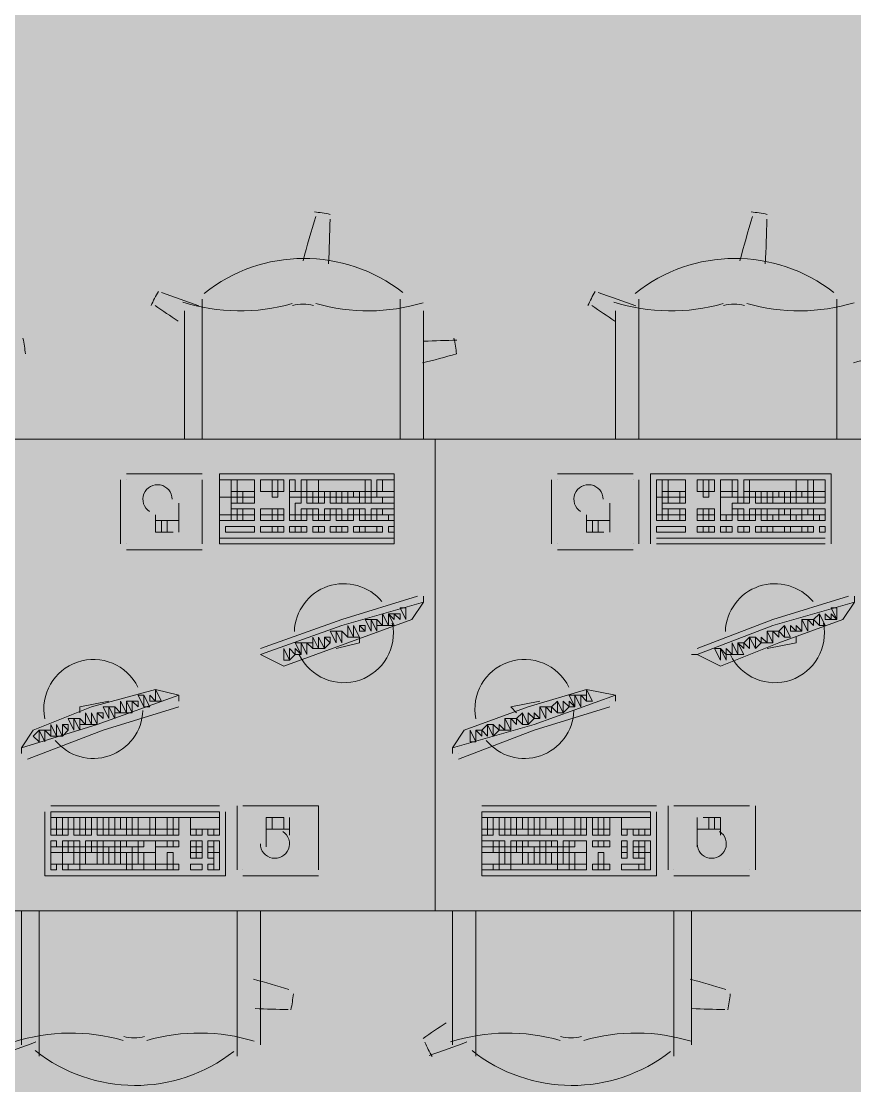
# Model space of a CAD drawing. Header units: millimetres. Extents: x 0 to 90.2, y 0 to 62.5.
# Drawn here: x 68.062 to 70.208, y 32.948 to 35.689 of the extents above; entities that cross this region are included whole.
import ezdxf

# ---------------------------------------------------------------- set-up
doc = ezdxf.new("R2010")
doc.units = ezdxf.units.MM
doc.layers.add('PDF_014405$FT-FIXFIT', color=7, linetype='Continuous')
doc.layers.add('PDF_014405$HL-TMP', color=7, linetype='Continuous', true_color=0xe6db59)

msp = doc.modelspace()

# ---------------------------------------------------------------- linework, layer by layer
at = {"layer": 'PDF_014405$FT-FIXFIT', "lineweight": 0}
for points in [[(68.5278, 34.6134), (68.5278, 34.9734)], [(69.0377, 34.9734), (69.0377, 34.6134)], [(69.6527, 34.6134), (69.6527, 34.9734)], [(70.1626, 34.9734), (70.1626, 34.6134)], [(68.4828, 34.9434), (68.4828, 34.6134)], [(69.0977, 34.6134), (69.0977, 34.9434)], [(69.5927, 34.9434), (69.5927, 34.6134)], [(68.5278, 34.5234), (68.3328, 34.5234)], [(69.6377, 34.5234), (69.4427, 34.5234)], [(70.1476, 34.3434), (70.1476, 34.5234), (69.6827, 34.5234), (69.6827, 34.3434)], [(68.3178, 34.5084), (68.3178, 34.3434)], [(68.3328, 34.5084), (68.3328, 34.5084)], [(68.5278, 34.3434), (68.5278, 34.5084)], [(69.4277, 34.5084), (69.4277, 34.3434)], [(69.4427, 34.5084), (69.4427, 34.5084)], [(69.6377, 34.5084), (69.6377, 34.5084)], [(69.6527, 34.3434), (69.6527, 34.5084)], [(68.4678, 34.3734), (68.4678, 34.4484)], [(69.5777, 34.3734), (69.5777, 34.4484)], [(68.4078, 34.4184), (68.4078, 34.3734), (68.4528, 34.3734)], [(69.5177, 34.4184), (69.5177, 34.3734), (69.5627, 34.3734)], [(68.4678, 34.4034), (68.4078, 34.4034)], [(68.4228, 34.4034), (68.4228, 34.3734)], [(68.4378, 34.4034), (68.4378, 34.3734)], [(69.5777, 34.4034), (69.5177, 34.4034)], [(69.5327, 34.4034), (69.5327, 34.3734)], [(69.5477, 34.4034), (69.5477, 34.3734)], [(69.0227, 34.3584), (68.5728, 34.3584), (69.0227, 34.3584)], [(70.1326, 34.3584), (69.6977, 34.3584), (70.1326, 34.3584)], [(68.3328, 34.3434), (68.3328, 34.3434)], [(68.3328, 34.3284), (68.5278, 34.3284)], [(68.5278, 34.3434), (68.5278, 34.3434)], [(69.4427, 34.3434), (69.4427, 34.3434)], [(69.4427, 34.3284), (69.6377, 34.3284)], [(69.6377, 34.3434), (69.6377, 34.3434)], [(69.6977, 34.3434), (70.1326, 34.3434)], [(69.0977, 34.1935), (68.8877, 34.1335), (68.6778, 34.0585), (68.7378, 34.0285), (68.9027, 34.0885), (69.0677, 34.1485), (69.0977, 34.1935), (69.0977, 34.2085)], [(69.0827, 34.2085), (68.8877, 34.1485), (68.6778, 34.0735)], [(69.0827, 34.2085), (69.0827, 34.2085)], [(70.2076, 34.1935), (69.9977, 34.1335), (69.8027, 34.0585), (69.7877, 34.0585)], [(69.8027, 34.0585), (69.8627, 34.0285), (70.0127, 34.0885), (70.1776, 34.1485), (70.2076, 34.1935), (70.2076, 34.2085)], [(70.1926, 34.2085), (69.9977, 34.1485), (69.8027, 34.0735)], [(70.1926, 34.2085), (70.1926, 34.2085)], [(70.0726, 34.1485), (70.0726, 34.1185), (70.0726, 34.1485)], [(68.9327, 34.1035), (68.9327, 34.0885), (68.8728, 34.0735)], [(68.8877, 34.1185), (68.9027, 34.1035), (68.8877, 34.1185)], [(70.0576, 34.1035), (70.0576, 34.0885), (69.9827, 34.0735)], [(68.6778, 34.0585), (68.6778, 34.0585)], [(68.6928, 34.0735), (68.6928, 34.0735)], [(69.8027, 34.0735), (69.8027, 34.0735)], [(68.4678, 33.9535), (68.4078, 33.9685), (68.2428, 33.9235), (68.0928, 33.8635), (68.0628, 33.8185), (68.0628, 33.8035)], [(69.5927, 33.9535), (69.5177, 33.9685), (69.3677, 33.9235), (69.2027, 33.8635), (69.1727, 33.8185), (69.1727, 33.8035)], [(68.0628, 33.8185), (68.2578, 33.8785), (68.4678, 33.9535), (68.4678, 33.9385)], [(68.2128, 33.9085), (68.2128, 33.9235), (68.2878, 33.9385)], [(69.1727, 33.8185), (69.3827, 33.8785), (69.5927, 33.9535), (69.5927, 33.9385)], [(69.3377, 33.9085), (69.3227, 33.9235), (69.3977, 33.9385)], [(69.5777, 33.9385), (69.5777, 33.9385)], [(68.0778, 33.7885), (68.2728, 33.8635), (68.4678, 33.9235)], [(69.1877, 33.7885), (69.3827, 33.8635), (69.5777, 33.9235)], [(69.3977, 33.8935), (69.3977, 33.9235), (69.3977, 33.8935)], [(69.2327, 33.8335), (69.2327, 33.8635), (69.2327, 33.8335)], [(69.1877, 33.8035), (69.1877, 33.8035)], [(68.5728, 33.6685), (68.1378, 33.6685)], [(68.6178, 33.6685), (68.6178, 33.5035)], [(68.8278, 33.5035), (68.8278, 33.6685), (68.6328, 33.6685)], [(69.6977, 33.6685), (69.2477, 33.6685)], [(69.7277, 33.6685), (69.7277, 33.5035)], [(69.9377, 33.6685), (69.7427, 33.6685)], [(69.9377, 33.6685), (69.9377, 33.6685)], [(69.9527, 33.5035), (69.9527, 33.6685)], [(68.1228, 33.6535), (68.1228, 33.4885), (68.5878, 33.4885), (68.5878, 33.6535)], [(68.1378, 33.6535), (68.1378, 33.6535)], [(68.5728, 33.6535), (68.5728, 33.6535)], [(68.7378, 33.6085), (68.7378, 33.6385), (68.6928, 33.6385), (68.6928, 33.5635)], [(68.7078, 33.6085), (68.7078, 33.6385)], [(68.7528, 33.5935), (68.7528, 33.6385)], [(69.2477, 33.6535), (69.2477, 33.4885), (69.6977, 33.4885), (69.6977, 33.6535)], [(69.8027, 33.6385), (69.8027, 33.5635)], [(69.8627, 33.5935), (69.8627, 33.6385), (69.8177, 33.6385)], [(69.8327, 33.6085), (69.8327, 33.6385)], [(69.8477, 33.6085), (69.8477, 33.6385)], [(68.6928, 33.6085), (68.7528, 33.6085)], [(69.8027, 33.6085), (69.8627, 33.6085)], [(68.6328, 33.5035), (68.6328, 33.5035)], [(68.8278, 33.5035), (68.8278, 33.5035)], [(69.7427, 33.5035), (69.7427, 33.5035)], [(69.9377, 33.5035), (69.9377, 33.5035)], [(68.6328, 33.4885), (68.8278, 33.4885)], [(69.7427, 33.4885), (69.9377, 33.4885)], [(68.0628, 33.0536), (68.0628, 33.3985)], [(68.1078, 33.3985), (68.1078, 33.0236)], [(68.6178, 33.0236), (68.6178, 33.3985)], [(68.6778, 33.3985), (68.6778, 33.0536)], [(69.1727, 33.0536), (69.1727, 33.3985)], [(69.2327, 33.3985), (69.2327, 33.0236)], [(69.7427, 33.0236), (69.7427, 33.3985)], [(69.7877, 33.3985), (69.7877, 33.0536)]]:
    msp.add_lwpolyline(points, dxfattribs=at)
msp.add_lwpolyline([(69.0949, 34.8094, 0.00719), (69.1828, 34.8324, 0.025003), (69.1764, 34.8731)], format="xyb", dxfattribs=at)
for points in [[(68.0178, 34.6134), (69.1277, 34.6134), (69.1277, 33.3985), (68.0178, 33.3985)], [(69.1277, 34.6134), (70.2376, 34.6134), (70.2376, 33.3985), (69.1277, 33.3985)], [(69.0227, 34.5234), (68.5728, 34.5234), (68.5728, 34.3434), (69.0227, 34.3434)], [(68.6028, 34.5084), (68.5728, 34.5084), (68.5728, 34.4634), (68.6028, 34.4634)], [(68.6178, 34.5084), (68.6028, 34.5084), (68.6028, 34.4784), (68.6178, 34.4784)], [(68.6628, 34.5084), (68.6178, 34.5084), (68.6178, 34.4784), (68.6628, 34.4784)], [(68.7078, 34.5084), (68.6778, 34.5084), (68.6778, 34.4784), (68.7078, 34.4784)], [(68.7228, 34.5084), (68.7078, 34.5084), (68.7078, 34.4784), (68.7228, 34.4784)], [(68.7378, 34.5084), (68.7228, 34.5084), (68.7228, 34.4784), (68.7378, 34.4784)], [(68.7528, 34.5084), (68.7678, 34.5084), (68.7678, 34.4784), (68.7528, 34.4784)], [(68.7828, 34.5084), (68.7978, 34.5084), (68.7978, 34.4784), (68.7828, 34.4784)], [(68.7978, 34.5084), (68.8278, 34.5084), (68.8278, 34.4784), (68.7978, 34.4784)], [(68.9477, 34.5084), (68.8278, 34.5084), (68.8278, 34.4784), (68.9477, 34.4784)], [(68.9627, 34.5084), (68.9477, 34.5084), (68.9477, 34.4784), (68.9627, 34.4784)], [(68.9927, 34.5084), (68.9777, 34.5084), (68.9777, 34.4784), (68.9927, 34.4784)], [(69.0227, 34.5084), (68.9927, 34.5084), (68.9927, 34.4784), (69.0227, 34.4784)], [(69.7127, 34.5084), (69.6977, 34.5084), (69.6977, 34.4634), (69.7127, 34.4634)], [(69.7277, 34.5084), (69.7127, 34.5084), (69.7127, 34.4784), (69.7277, 34.4784)], [(69.7727, 34.5084), (69.7277, 34.5084), (69.7277, 34.4784), (69.7727, 34.4784)], [(69.8177, 34.5084), (69.8027, 34.5084), (69.8027, 34.4784), (69.8177, 34.4784)], [(69.8327, 34.5084), (69.8177, 34.5084), (69.8177, 34.4784), (69.8327, 34.4784)], [(69.8477, 34.5084), (69.8327, 34.5084), (69.8327, 34.4784), (69.8477, 34.4784)], [(69.8627, 34.5084), (69.8927, 34.5084), (69.8927, 34.4784), (69.8627, 34.4784)], [(69.8927, 34.5084), (69.9077, 34.5084), (69.9077, 34.4784), (69.8927, 34.4784)], [(69.9227, 34.5084), (69.9377, 34.5084), (69.9377, 34.4784), (69.9227, 34.4784)], [(70.0576, 34.5084), (69.9377, 34.5084), (69.9377, 34.4784), (70.0576, 34.4784)], [(70.0876, 34.5084), (70.0576, 34.5084), (70.0576, 34.4784), (70.0876, 34.4784)], [(70.1026, 34.5084), (70.0876, 34.5084), (70.0876, 34.4784), (70.1026, 34.4784)], [(70.1326, 34.5084), (70.1026, 34.5084), (70.1026, 34.4784), (70.1326, 34.4784)], [(68.6028, 34.4634), (68.5728, 34.4634), (68.5728, 34.4184), (68.6028, 34.4184)], [(68.6178, 34.4784), (68.6028, 34.4784), (68.6028, 34.4634), (68.6178, 34.4634)], [(68.6178, 34.4634), (68.6028, 34.4634), (68.6028, 34.4484), (68.6178, 34.4484)], [(68.6328, 34.4784), (68.6178, 34.4784), (68.6178, 34.4634), (68.6328, 34.4634)], [(68.6328, 34.4634), (68.6178, 34.4634), (68.6178, 34.4484), (68.6328, 34.4484)], [(68.6628, 34.4784), (68.6328, 34.4784), (68.6328, 34.4634), (68.6628, 34.4634)], [(68.6628, 34.4634), (68.6328, 34.4634), (68.6328, 34.4484), (68.6628, 34.4484)], [(68.7228, 34.4784), (68.7078, 34.4784), (68.7078, 34.4634), (68.7228, 34.4634)], [(68.7828, 34.4784), (68.7528, 34.4784), (68.7528, 34.4634), (68.7828, 34.4634)], [(68.7678, 34.4634), (68.7528, 34.4634), (68.7528, 34.4184), (68.7678, 34.4184), (68.7678, 34.4484), (68.7828, 34.4484), (68.7828, 34.4634)], [(68.7978, 34.4784), (68.7828, 34.4784), (68.7828, 34.4634), (68.7978, 34.4634)], [(68.8128, 34.4784), (68.7978, 34.4784), (68.7978, 34.4634), (68.8128, 34.4634)], [(68.8128, 34.4634), (68.7978, 34.4634), (68.7978, 34.4484), (68.8128, 34.4484)], [(68.8278, 34.4634), (68.8128, 34.4634), (68.8128, 34.4484), (68.8278, 34.4484)], [(68.8428, 34.4784), (68.8278, 34.4784), (68.8278, 34.4634), (68.8428, 34.4634)], [(68.8428, 34.4634), (68.8278, 34.4634), (68.8278, 34.4484), (68.8428, 34.4484)], [(68.8578, 34.4784), (68.8428, 34.4784), (68.8428, 34.4634), (68.8578, 34.4634)], [(68.8728, 34.4784), (68.8578, 34.4784), (68.8578, 34.4634), (68.8728, 34.4634)], [(68.8728, 34.4634), (68.8578, 34.4634), (68.8578, 34.4484), (68.8728, 34.4484)], [(68.8877, 34.4634), (68.8728, 34.4634), (68.8728, 34.4484), (68.8877, 34.4484)], [(68.9027, 34.4784), (68.8877, 34.4784), (68.8877, 34.4634), (68.9027, 34.4634)], [(68.9027, 34.4634), (68.8877, 34.4634), (68.8877, 34.4484), (68.9027, 34.4484)], [(68.9177, 34.4784), (68.9027, 34.4784), (68.9027, 34.4634), (68.9177, 34.4634)], [(68.9327, 34.4634), (68.9027, 34.4634), (68.9027, 34.4484), (68.9327, 34.4484)], [(68.9327, 34.4784), (68.9177, 34.4784), (68.9177, 34.4634), (68.9327, 34.4634)], [(68.9477, 34.4634), (68.9327, 34.4634), (68.9327, 34.4484), (68.9477, 34.4484)], [(68.9627, 34.4784), (68.9477, 34.4784), (68.9477, 34.4634), (68.9627, 34.4634)], [(68.9627, 34.4634), (68.9477, 34.4634), (68.9477, 34.4484), (68.9627, 34.4484)], [(68.9777, 34.4784), (68.9627, 34.4784), (68.9627, 34.4634), (68.9777, 34.4634)], [(68.9927, 34.4634), (68.9627, 34.4634), (68.9627, 34.4484), (68.9927, 34.4484)], [(69.0227, 34.4784), (68.9777, 34.4784), (68.9777, 34.4634), (69.0227, 34.4634)], [(69.0227, 34.4634), (68.9927, 34.4634), (68.9927, 34.4484), (69.0227, 34.4484)], [(69.7127, 34.4634), (69.6977, 34.4634), (69.6977, 34.4184), (69.7127, 34.4184)], [(69.7277, 34.4784), (69.7127, 34.4784), (69.7127, 34.4634), (69.7277, 34.4634)], [(69.7277, 34.4634), (69.7127, 34.4634), (69.7127, 34.4484), (69.7277, 34.4484)], [(69.7577, 34.4784), (69.7277, 34.4784), (69.7277, 34.4634), (69.7577, 34.4634)], [(69.7577, 34.4634), (69.7277, 34.4634), (69.7277, 34.4484), (69.7577, 34.4484)], [(69.7727, 34.4784), (69.7577, 34.4784), (69.7577, 34.4634), (69.7727, 34.4634)], [(69.7727, 34.4634), (69.7577, 34.4634), (69.7577, 34.4484), (69.7727, 34.4484)], [(69.8327, 34.4784), (69.8177, 34.4784), (69.8177, 34.4634), (69.8327, 34.4634)], [(69.8927, 34.4784), (69.8627, 34.4784), (69.8627, 34.4634), (69.8927, 34.4634)], [(69.8927, 34.4634), (69.8627, 34.4634), (69.8627, 34.4184), (69.8927, 34.4184), (69.8927, 34.4484), (69.9077, 34.4484), (69.9077, 34.4634)], [(69.9077, 34.4784), (69.8927, 34.4784), (69.8927, 34.4634), (69.9077, 34.4634)], [(69.9227, 34.4634), (69.9077, 34.4634), (69.9077, 34.4484), (69.9227, 34.4484)], [(69.9377, 34.4784), (69.9227, 34.4784), (69.9227, 34.4634), (69.9377, 34.4634)], [(69.9377, 34.4634), (69.9227, 34.4634), (69.9227, 34.4484), (69.9377, 34.4484)], [(69.9527, 34.4784), (69.9377, 34.4784), (69.9377, 34.4634), (69.9527, 34.4634)], [(69.9677, 34.4784), (69.9527, 34.4784), (69.9527, 34.4634), (69.9677, 34.4634)], [(69.9677, 34.4634), (69.9527, 34.4634), (69.9527, 34.4484), (69.9677, 34.4484)], [(69.9827, 34.4634), (69.9677, 34.4634), (69.9677, 34.4484), (69.9827, 34.4484)], [(69.9977, 34.4784), (69.9827, 34.4784), (69.9827, 34.4634), (69.9977, 34.4634)], [(69.9977, 34.4634), (69.9827, 34.4634), (69.9827, 34.4484), (69.9977, 34.4484)], [(70.0127, 34.4784), (69.9977, 34.4784), (69.9977, 34.4634), (70.0127, 34.4634)], [(70.0277, 34.4634), (69.9977, 34.4634), (69.9977, 34.4484), (70.0277, 34.4484)], [(70.0277, 34.4784), (70.0127, 34.4784), (70.0127, 34.4634), (70.0277, 34.4634)], [(70.0426, 34.4634), (70.0277, 34.4634), (70.0277, 34.4484), (70.0426, 34.4484)], [(70.0576, 34.4784), (70.0426, 34.4784), (70.0426, 34.4634), (70.0576, 34.4634)], [(70.0576, 34.4634), (70.0426, 34.4634), (70.0426, 34.4484), (70.0576, 34.4484)], [(70.0726, 34.4784), (70.0576, 34.4784), (70.0576, 34.4634), (70.0726, 34.4634)], [(70.0876, 34.4634), (70.0576, 34.4634), (70.0576, 34.4484), (70.0876, 34.4484)], [(70.0876, 34.4784), (70.0726, 34.4784), (70.0726, 34.4634), (70.0876, 34.4634)], [(70.1026, 34.4634), (70.0876, 34.4634), (70.0876, 34.4484), (70.1026, 34.4484)], [(70.1326, 34.4784), (70.1026, 34.4784), (70.1026, 34.4634), (70.1326, 34.4634)], [(70.1326, 34.4634), (70.1026, 34.4634), (70.1026, 34.4484), (70.1326, 34.4484)], [(68.6178, 34.4334), (68.6028, 34.4334), (68.6028, 34.4184), (68.6178, 34.4184)], [(68.6328, 34.4334), (68.6178, 34.4334), (68.6178, 34.4184), (68.6328, 34.4184)], [(68.6628, 34.4334), (68.6328, 34.4334), (68.6328, 34.4184), (68.6628, 34.4184)], [(68.7078, 34.4334), (68.6778, 34.4334), (68.6778, 34.4184), (68.7078, 34.4184)], [(68.7228, 34.4334), (68.7078, 34.4334), (68.7078, 34.4184), (68.7228, 34.4184)], [(68.7378, 34.4334), (68.7228, 34.4334), (68.7228, 34.4184), (68.7378, 34.4184)], [(68.7978, 34.4334), (68.7828, 34.4334), (68.7828, 34.4184), (68.7978, 34.4184)], [(68.8128, 34.4334), (68.7978, 34.4334), (68.7978, 34.4184), (68.8128, 34.4184)], [(68.8278, 34.4334), (68.8128, 34.4334), (68.8128, 34.4184), (68.8278, 34.4184)], [(68.8578, 34.4334), (68.8428, 34.4334), (68.8428, 34.4184), (68.8578, 34.4184)], [(68.8728, 34.4334), (68.8578, 34.4334), (68.8578, 34.4184), (68.8728, 34.4184)], [(68.8877, 34.4334), (68.8728, 34.4334), (68.8728, 34.4184), (68.8877, 34.4184)], [(68.9177, 34.4334), (68.9027, 34.4334), (68.9027, 34.4184), (68.9177, 34.4184)], [(68.9327, 34.4334), (68.9177, 34.4334), (68.9177, 34.4184), (68.9327, 34.4184)], [(68.9477, 34.4334), (68.9327, 34.4334), (68.9327, 34.4184), (68.9477, 34.4184)], [(68.9777, 34.4334), (68.9627, 34.4334), (68.9627, 34.4184), (68.9777, 34.4184)], [(68.9927, 34.4334), (68.9777, 34.4334), (68.9777, 34.4184), (68.9927, 34.4184)], [(69.0227, 34.4334), (68.9927, 34.4334), (68.9927, 34.4184), (69.0227, 34.4184)], [(69.7277, 34.4334), (69.7127, 34.4334), (69.7127, 34.4184), (69.7277, 34.4184)], [(69.7577, 34.4334), (69.7277, 34.4334), (69.7277, 34.4184), (69.7577, 34.4184)], [(69.7727, 34.4334), (69.7577, 34.4334), (69.7577, 34.4184), (69.7727, 34.4184)], [(69.8177, 34.4334), (69.8027, 34.4334), (69.8027, 34.4184), (69.8177, 34.4184)], [(69.8327, 34.4334), (69.8177, 34.4334), (69.8177, 34.4184), (69.8327, 34.4184)], [(69.8477, 34.4334), (69.8327, 34.4334), (69.8327, 34.4184), (69.8477, 34.4184)], [(69.9077, 34.4334), (69.8927, 34.4334), (69.8927, 34.4184), (69.9077, 34.4184)], [(69.9227, 34.4334), (69.9077, 34.4334), (69.9077, 34.4184), (69.9227, 34.4184)], [(69.9527, 34.4334), (69.9377, 34.4334), (69.9377, 34.4184), (69.9527, 34.4184)], [(69.9677, 34.4334), (69.9527, 34.4334), (69.9527, 34.4184), (69.9677, 34.4184)], [(69.9827, 34.4334), (69.9677, 34.4334), (69.9677, 34.4184), (69.9827, 34.4184)], [(70.0127, 34.4334), (69.9827, 34.4334), (69.9827, 34.4184), (70.0127, 34.4184)], [(70.0277, 34.4334), (70.0127, 34.4334), (70.0127, 34.4184), (70.0277, 34.4184)], [(70.0426, 34.4334), (70.0277, 34.4334), (70.0277, 34.4184), (70.0426, 34.4184)], [(70.0726, 34.4334), (70.0426, 34.4334), (70.0426, 34.4184), (70.0726, 34.4184)], [(70.0876, 34.4334), (70.0726, 34.4334), (70.0726, 34.4184), (70.0876, 34.4184)], [(70.1026, 34.4334), (70.0876, 34.4334), (70.0876, 34.4184), (70.1026, 34.4184)], [(70.1326, 34.4334), (70.1026, 34.4334), (70.1026, 34.4184), (70.1326, 34.4184)], [(68.6028, 34.4184), (68.5728, 34.4184), (68.5728, 34.4034), (68.6028, 34.4034)], [(68.6178, 34.4184), (68.6028, 34.4184), (68.6028, 34.4034), (68.6178, 34.4034)], [(68.6328, 34.4184), (68.6178, 34.4184), (68.6178, 34.4034), (68.6328, 34.4034)], [(68.6628, 34.4184), (68.6328, 34.4184), (68.6328, 34.4034), (68.6628, 34.4034)], [(68.7078, 34.4184), (68.6778, 34.4184), (68.6778, 34.4034), (68.7078, 34.4034)], [(68.7228, 34.4184), (68.7078, 34.4184), (68.7078, 34.4034), (68.7228, 34.4034)], [(68.7378, 34.4184), (68.7228, 34.4184), (68.7228, 34.4034), (68.7378, 34.4034)], [(68.7678, 34.4184), (68.7528, 34.4184), (68.7528, 34.4034), (68.7678, 34.4034)], [(68.7828, 34.4184), (68.7678, 34.4184), (68.7678, 34.4034), (68.7828, 34.4034)], [(68.7978, 34.4184), (68.7828, 34.4184), (68.7828, 34.4034), (68.7978, 34.4034)], [(68.8278, 34.4184), (68.8128, 34.4184), (68.8128, 34.4034), (68.8278, 34.4034)], [(68.8428, 34.4184), (68.8278, 34.4184), (68.8278, 34.4034), (68.8428, 34.4034)], [(68.8578, 34.4184), (68.8428, 34.4184), (68.8428, 34.4034), (68.8578, 34.4034)], [(68.8877, 34.4184), (68.8728, 34.4184), (68.8728, 34.4034), (68.8877, 34.4034)], [(68.9027, 34.4184), (68.8877, 34.4184), (68.8877, 34.4034), (68.9027, 34.4034)], [(68.9177, 34.4184), (68.9027, 34.4184), (68.9027, 34.4034), (68.9177, 34.4034)], [(68.9477, 34.4184), (68.9327, 34.4184), (68.9327, 34.4034), (68.9477, 34.4034)], [(68.9627, 34.4184), (68.9477, 34.4184), (68.9477, 34.4034), (68.9627, 34.4034)], [(68.9777, 34.4184), (68.9627, 34.4184), (68.9627, 34.4034), (68.9777, 34.4034)], [(69.0077, 34.4184), (68.9777, 34.4184), (68.9777, 34.4034), (69.0077, 34.4034)], [(69.0227, 34.4184), (69.0077, 34.4184), (69.0077, 34.4034), (69.0227, 34.4034)], [(69.7127, 34.4184), (69.6977, 34.4184), (69.6977, 34.4034), (69.7127, 34.4034)], [(69.7277, 34.4184), (69.7127, 34.4184), (69.7127, 34.4034), (69.7277, 34.4034)], [(69.7577, 34.4184), (69.7277, 34.4184), (69.7277, 34.4034), (69.7577, 34.4034)], [(69.7727, 34.4184), (69.7577, 34.4184), (69.7577, 34.4034), (69.7727, 34.4034)], [(69.8177, 34.4184), (69.8027, 34.4184), (69.8027, 34.4034), (69.8177, 34.4034)], [(69.8327, 34.4184), (69.8177, 34.4184), (69.8177, 34.4034), (69.8327, 34.4034)], [(69.8477, 34.4184), (69.8327, 34.4184), (69.8327, 34.4034), (69.8477, 34.4034)], [(69.8777, 34.4184), (69.8627, 34.4184), (69.8627, 34.4034), (69.8777, 34.4034)], [(69.8927, 34.4184), (69.8777, 34.4184), (69.8777, 34.4034), (69.8927, 34.4034)], [(69.9227, 34.4184), (69.9077, 34.4184), (69.9077, 34.4034), (69.9227, 34.4034)], [(69.9377, 34.4184), (69.9227, 34.4184), (69.9227, 34.4034), (69.9377, 34.4034)], [(69.9527, 34.4184), (69.9377, 34.4184), (69.9377, 34.4034), (69.9527, 34.4034)], [(69.9827, 34.4184), (69.9677, 34.4184), (69.9677, 34.4034), (69.9827, 34.4034)], [(69.9977, 34.4184), (69.9827, 34.4184), (69.9827, 34.4034), (69.9977, 34.4034)], [(70.0127, 34.4184), (69.9977, 34.4184), (69.9977, 34.4034), (70.0127, 34.4034)], [(70.0426, 34.4184), (70.0127, 34.4184), (70.0127, 34.4034), (70.0426, 34.4034)], [(70.0576, 34.4184), (70.0426, 34.4184), (70.0426, 34.4034), (70.0576, 34.4034)], [(70.0726, 34.4184), (70.0576, 34.4184), (70.0576, 34.4034), (70.0726, 34.4034)], [(70.1026, 34.4184), (70.0726, 34.4184), (70.0726, 34.4034), (70.1026, 34.4034)], [(70.1176, 34.4184), (70.1026, 34.4184), (70.1026, 34.4034), (70.1176, 34.4034)], [(70.1326, 34.4184), (70.1176, 34.4184), (70.1176, 34.4034), (70.1326, 34.4034)], [(68.6628, 34.3734), (68.5878, 34.3734), (68.5878, 34.3884), (68.6628, 34.3884)], [(68.7078, 34.3884), (68.6778, 34.3884), (68.6778, 34.3734), (68.7078, 34.3734)], [(68.7228, 34.3884), (68.7078, 34.3884), (68.7078, 34.3734), (68.7228, 34.3734)], [(68.7378, 34.3884), (68.7228, 34.3884), (68.7228, 34.3734), (68.7378, 34.3734)], [(68.7678, 34.3884), (68.7528, 34.3884), (68.7528, 34.3734), (68.7678, 34.3734)], [(68.7828, 34.3884), (68.7678, 34.3884), (68.7678, 34.3734), (68.7828, 34.3734)], [(68.7978, 34.3884), (68.7828, 34.3884), (68.7828, 34.3734), (68.7978, 34.3734)], [(68.8278, 34.3884), (68.8128, 34.3884), (68.8128, 34.3734), (68.8278, 34.3734)], [(68.8428, 34.3884), (68.8278, 34.3884), (68.8278, 34.3734), (68.8428, 34.3734)], [(68.8728, 34.3884), (68.8578, 34.3884), (68.8578, 34.3734), (68.8728, 34.3734)], [(68.8877, 34.3884), (68.8728, 34.3884), (68.8728, 34.3734), (68.8877, 34.3734)], [(68.9027, 34.3884), (68.8877, 34.3884), (68.8877, 34.3734), (68.9027, 34.3734)], [(68.9327, 34.3884), (68.9177, 34.3884), (68.9177, 34.3734), (68.9327, 34.3734)], [(68.9477, 34.3884), (68.9327, 34.3884), (68.9327, 34.3734), (68.9477, 34.3734)], [(68.9777, 34.3884), (68.9477, 34.3884), (68.9477, 34.3734), (68.9777, 34.3734)], [(68.9927, 34.3884), (68.9777, 34.3884), (68.9777, 34.3734), (68.9927, 34.3734)], [(69.0227, 34.3884), (69.0077, 34.3884), (69.0077, 34.3734), (69.0227, 34.3734)], [(69.7727, 34.3734), (69.6977, 34.3734), (69.6977, 34.3884), (69.7727, 34.3884)], [(69.8177, 34.3884), (69.8027, 34.3884), (69.8027, 34.3734), (69.8177, 34.3734)], [(69.8327, 34.3884), (69.8177, 34.3884), (69.8177, 34.3734), (69.8327, 34.3734)], [(69.8477, 34.3884), (69.8327, 34.3884), (69.8327, 34.3734), (69.8477, 34.3734)], [(69.8777, 34.3884), (69.8627, 34.3884), (69.8627, 34.3734), (69.8777, 34.3734)], [(69.8927, 34.3884), (69.8777, 34.3884), (69.8777, 34.3734), (69.8927, 34.3734)], [(69.9227, 34.3884), (69.9077, 34.3884), (69.9077, 34.3734), (69.9227, 34.3734)], [(69.9377, 34.3884), (69.9227, 34.3884), (69.9227, 34.3734), (69.9377, 34.3734)], [(69.9677, 34.3884), (69.9527, 34.3884), (69.9527, 34.3734), (69.9677, 34.3734)], [(69.9827, 34.3884), (69.9677, 34.3884), (69.9677, 34.3734), (69.9827, 34.3734)], [(69.9977, 34.3884), (69.9827, 34.3884), (69.9827, 34.3734), (69.9977, 34.3734)], [(70.0277, 34.3884), (69.9977, 34.3884), (69.9977, 34.3734), (70.0277, 34.3734)], [(70.0426, 34.3884), (70.0277, 34.3884), (70.0277, 34.3734), (70.0426, 34.3734)], [(70.0726, 34.3884), (70.0426, 34.3884), (70.0426, 34.3734), (70.0726, 34.3734)], [(70.0876, 34.3884), (70.0726, 34.3884), (70.0726, 34.3734), (70.0876, 34.3734)], [(70.1026, 34.3884), (70.0876, 34.3884), (70.0876, 34.3734), (70.1026, 34.3734)], [(70.1326, 34.3884), (70.1176, 34.3884), (70.1176, 34.3734), (70.1326, 34.3734)], [(68.9927, 34.1635), (68.9927, 34.1485), (68.9927, 34.1335), (69.0077, 34.1335)], [(69.0077, 34.1635), (69.0077, 34.1335), (69.0227, 34.1335)], [(69.0227, 34.1635), (69.0077, 34.1635), (69.0227, 34.1485)], [(69.0377, 34.1635), (69.0227, 34.1635), (69.0377, 34.1485)], [(69.0527, 34.1785), (69.0377, 34.1785), (69.0527, 34.1485)], [(70.1176, 34.1635), (70.1026, 34.1485), (70.1176, 34.1335)], [(70.1176, 34.1635), (70.1176, 34.1335), (70.1326, 34.1335)], [(70.1326, 34.1635), (70.1326, 34.1485), (70.1476, 34.1485)], [(70.1626, 34.1785), (70.1476, 34.1785), (70.1626, 34.1485)], [(70.1476, 34.1635), (70.1476, 34.1485), (70.1626, 34.1485)], [(68.9027, 34.1335), (68.9027, 34.1185), (68.9027, 34.1035), (68.9177, 34.1035)], [(68.9177, 34.1335), (68.9177, 34.1035), (68.9327, 34.1035)], [(68.9327, 34.1335), (68.9327, 34.1185), (68.9477, 34.1185)], [(68.9477, 34.1335), (68.9327, 34.1335), (68.9477, 34.1185)], [(68.9627, 34.1485), (68.9477, 34.1485), (68.9627, 34.1185)], [(68.9777, 34.1485), (68.9627, 34.1485), (68.9777, 34.1185), (68.9777, 34.1335)], [(68.9777, 34.1485), (68.9777, 34.1335), (68.9927, 34.1335)], [(70.0277, 34.1335), (70.0127, 34.1185), (70.0277, 34.1035)], [(70.0277, 34.1335), (70.0277, 34.1035), (70.0426, 34.1035)], [(70.0426, 34.1335), (70.0426, 34.1185), (70.0576, 34.1185)], [(70.0576, 34.1335), (70.0576, 34.1185), (70.0726, 34.1185)], [(70.0876, 34.1485), (70.0726, 34.1485), (70.0876, 34.1185), (70.0876, 34.1335)], [(70.1026, 34.1485), (70.0876, 34.1485), (70.1026, 34.1335)], [(68.8128, 34.1035), (68.8128, 34.0885), (68.8128, 34.0735), (68.8278, 34.0735)], [(68.8278, 34.1035), (68.8278, 34.0735), (68.8428, 34.0735)], [(68.8428, 34.1035), (68.8428, 34.0735), (68.8578, 34.0885)], [(68.8578, 34.1035), (68.8428, 34.1035), (68.8578, 34.0885)], [(68.8728, 34.1185), (68.8578, 34.1185), (68.8728, 34.0885)], [(68.8877, 34.1185), (68.8728, 34.1185), (68.8877, 34.0885), (68.8877, 34.1035)], [(69.9377, 34.1035), (69.9227, 34.0885), (69.9377, 34.0735)], [(69.9527, 34.1035), (69.9377, 34.1035), (69.9527, 34.0735)], [(69.9527, 34.1035), (69.9527, 34.0735), (69.9677, 34.0885)], [(69.9677, 34.1035), (69.9677, 34.0885), (69.9827, 34.0885)], [(69.9827, 34.1185), (69.9827, 34.0885), (69.9977, 34.0885)], [(69.9977, 34.1185), (69.9827, 34.1185), (69.9977, 34.0885), (69.9977, 34.1035)], [(70.0127, 34.1185), (69.9977, 34.1185), (70.0127, 34.1035)], [(68.7828, 34.0885), (68.7678, 34.0885), (68.7828, 34.0585)], [(68.7978, 34.0885), (68.7828, 34.0885), (68.7978, 34.0585)], [(68.8128, 34.0885), (68.7978, 34.0885), (68.8128, 34.0735)], [(69.8927, 34.0885), (69.8927, 34.0585), (69.9077, 34.0585)], [(69.9077, 34.0885), (69.9077, 34.0585), (69.9227, 34.0585)], [(69.9227, 34.0885), (69.9077, 34.0885), (69.9227, 34.0735)], [(68.7378, 34.0735), (68.7378, 34.0435), (68.7528, 34.0435)], [(68.7528, 34.0735), (68.7528, 34.0435), (68.7678, 34.0585)], [(68.7678, 34.0735), (68.7678, 34.0585), (68.7828, 34.0585)], [(69.8627, 34.0735), (69.8477, 34.0735), (69.8627, 34.0435)], [(69.8627, 34.0735), (69.8777, 34.0435), (69.8777, 34.0585)], [(69.8777, 34.0735), (69.8777, 34.0585), (69.8927, 34.0585)], [(68.4078, 33.9385), (68.4228, 33.9385), (68.4078, 33.9685), (68.4078, 33.9535)], [(69.5177, 33.9385), (69.5327, 33.9385), (69.5177, 33.9685), (69.5177, 33.9535)], [(68.3178, 33.9085), (68.3328, 33.9085), (68.3178, 33.9385), (68.3178, 33.9235)], [(68.3478, 33.9085), (68.3478, 33.9235), (68.3478, 33.9385), (68.3328, 33.9385)], [(68.3328, 33.9085), (68.3478, 33.9085), (68.3328, 33.9385)], [(68.3628, 33.9235), (68.3628, 33.9385), (68.3478, 33.9385)], [(68.3778, 33.9235), (68.3778, 33.9535), (68.3628, 33.9535)], [(68.3778, 33.9235), (68.3928, 33.9235), (68.3778, 33.9535)], [(68.3928, 33.9385), (68.4078, 33.9385), (68.3928, 33.9535)], [(69.4427, 33.9085), (69.4427, 33.9385), (69.4277, 33.9235)], [(69.4427, 33.9085), (69.4577, 33.9085), (69.4427, 33.9385)], [(69.4577, 33.9085), (69.4727, 33.9235), (69.4577, 33.9385)], [(69.4877, 33.9235), (69.4877, 33.9535), (69.4727, 33.9535)], [(69.4727, 33.9235), (69.4877, 33.9235), (69.4727, 33.9385)], [(69.5027, 33.9235), (69.5027, 33.9535), (69.4877, 33.9535)], [(69.5177, 33.9385), (69.5177, 33.9535), (69.5027, 33.9535)], [(68.2878, 33.8935), (68.2878, 33.9235), (68.2728, 33.9235)], [(68.3028, 33.8935), (68.3028, 33.9235), (68.2878, 33.9235)], [(68.3028, 33.9085), (68.3178, 33.9085), (68.3028, 33.9235)], [(69.4127, 33.8935), (69.4127, 33.9235), (69.3977, 33.9235)], [(69.4277, 33.9085), (69.4277, 33.9235), (69.4127, 33.9235)], [(68.1978, 33.8635), (68.1978, 33.8935), (68.1828, 33.8935)], [(68.2128, 33.8635), (68.2128, 33.8935), (68.1978, 33.8935)], [(68.2128, 33.8785), (68.2278, 33.8785), (68.2128, 33.8935)], [(68.2278, 33.8785), (68.2428, 33.8785), (68.2278, 33.9085), (68.2278, 33.8935)], [(68.2428, 33.8785), (68.2578, 33.8785), (68.2428, 33.9085)], [(68.2578, 33.8785), (68.2578, 33.8935), (68.2578, 33.9085)], [(68.2728, 33.8935), (68.2728, 33.9085), (68.2578, 33.9085)], [(69.3227, 33.8635), (69.3227, 33.8935), (69.3077, 33.8935)], [(69.3077, 33.8635), (69.3227, 33.8635), (69.3077, 33.8935)], [(69.3377, 33.8785), (69.3377, 33.8935), (69.3227, 33.8935)], [(69.3527, 33.8785), (69.3527, 33.9085), (69.3377, 33.8935)], [(69.3527, 33.8785), (69.3677, 33.8785), (69.3527, 33.9085)], [(69.3677, 33.8785), (69.3827, 33.8935), (69.3677, 33.9085)], [(69.3827, 33.8935), (69.3977, 33.8935), (69.3827, 33.9085)], [(68.1078, 33.8335), (68.1078, 33.8635), (68.0928, 33.8485)], [(68.1228, 33.8335), (68.1228, 33.8635), (68.1078, 33.8635)], [(68.1378, 33.8485), (68.1378, 33.8635), (68.1228, 33.8635)], [(68.1378, 33.8485), (68.1528, 33.8485), (68.1378, 33.8785), (68.1378, 33.8635)], [(68.1528, 33.8485), (68.1678, 33.8485), (68.1528, 33.8785)], [(68.1828, 33.8635), (68.1828, 33.8785), (68.1678, 33.8785)], [(68.1678, 33.8485), (68.1828, 33.8635), (68.1678, 33.8785)], [(69.2177, 33.8335), (69.2327, 33.8335), (69.2177, 33.8635), (69.2177, 33.8485)], [(69.2477, 33.8485), (69.2477, 33.8635), (69.2327, 33.8635)], [(69.2627, 33.8485), (69.2627, 33.8785), (69.2477, 33.8635)], [(69.2777, 33.8485), (69.2777, 33.8785), (69.2627, 33.8785)], [(69.2777, 33.8485), (69.2927, 33.8635), (69.2777, 33.8785)], [(69.2927, 33.8635), (69.3077, 33.8635), (69.2927, 33.8785)], [(68.1378, 33.6535), (68.5728, 33.6535), (68.5728, 33.6385), (68.1378, 33.6385)], [(68.1378, 33.6085), (68.1528, 33.6085), (68.1528, 33.6385), (68.1378, 33.6385)], [(68.1678, 33.6085), (68.1828, 33.6085), (68.1828, 33.6385), (68.1678, 33.6385)], [(68.1828, 33.6085), (68.1978, 33.6085), (68.1978, 33.6385), (68.1828, 33.6385)], [(68.1978, 33.6085), (68.2128, 33.6085), (68.2128, 33.6385), (68.1978, 33.6385)], [(68.2278, 33.6085), (68.2428, 33.6085), (68.2428, 33.6385), (68.2278, 33.6385)], [(68.2428, 33.6085), (68.2578, 33.6085), (68.2578, 33.6385), (68.2428, 33.6385)], [(68.2728, 33.6085), (68.2878, 33.6085), (68.2878, 33.6385), (68.2728, 33.6385)], [(68.2878, 33.6085), (68.3028, 33.6085), (68.3028, 33.6385), (68.2878, 33.6385)], [(68.3028, 33.6085), (68.3178, 33.6085), (68.3178, 33.6385), (68.3028, 33.6385)], [(68.3328, 33.6085), (68.3478, 33.6085), (68.3478, 33.6385), (68.3328, 33.6385)], [(68.3478, 33.6085), (68.3628, 33.6085), (68.3628, 33.6385), (68.3478, 33.6385)], [(68.3628, 33.6085), (68.3928, 33.6085), (68.3928, 33.6385), (68.3628, 33.6385)], [(68.3928, 33.6085), (68.4078, 33.6085), (68.4078, 33.6385), (68.3928, 33.6385)], [(68.4078, 33.6085), (68.4378, 33.6085), (68.4378, 33.6385), (68.4078, 33.6385)], [(68.4378, 33.6085), (68.4528, 33.6085), (68.4528, 33.6385), (68.4378, 33.6385)], [(68.4528, 33.6085), (68.4678, 33.6085), (68.4678, 33.6385), (68.4528, 33.6385)], [(68.4978, 33.6385), (68.5728, 33.6385), (68.5728, 33.6085), (68.4978, 33.6085)], [(69.2477, 33.6535), (69.6827, 33.6535), (69.6827, 33.6385), (69.2477, 33.6385)], [(69.2477, 33.6085), (69.2627, 33.6085), (69.2627, 33.6385), (69.2477, 33.6385)], [(69.2777, 33.6085), (69.2927, 33.6085), (69.2927, 33.6385), (69.2777, 33.6385)], [(69.2927, 33.6085), (69.3077, 33.6085), (69.3077, 33.6385), (69.2927, 33.6385)], [(69.3227, 33.6085), (69.3377, 33.6085), (69.3377, 33.6385), (69.3227, 33.6385)], [(69.3377, 33.6085), (69.3527, 33.6085), (69.3527, 33.6385), (69.3377, 33.6385)], [(69.3677, 33.6085), (69.3827, 33.6085), (69.3827, 33.6385), (69.3677, 33.6385)], [(69.3827, 33.6085), (69.3977, 33.6085), (69.3977, 33.6385), (69.3827, 33.6385)], [(69.3977, 33.6085), (69.4127, 33.6085), (69.4127, 33.6385), (69.3977, 33.6385)], [(69.4127, 33.6085), (69.4427, 33.6085), (69.4427, 33.6385), (69.4127, 33.6385)], [(69.4427, 33.6085), (69.4577, 33.6085), (69.4577, 33.6385), (69.4427, 33.6385)], [(69.4577, 33.6085), (69.4877, 33.6085), (69.4877, 33.6385), (69.4577, 33.6385)], [(69.4877, 33.6085), (69.5027, 33.6085), (69.5027, 33.6385), (69.4877, 33.6385)], [(69.5027, 33.6085), (69.5177, 33.6085), (69.5177, 33.6385), (69.5027, 33.6385)], [(69.5327, 33.6085), (69.5477, 33.6085), (69.5477, 33.6385), (69.5327, 33.6385)], [(69.5477, 33.6085), (69.5627, 33.6085), (69.5627, 33.6385), (69.5477, 33.6385)], [(69.5627, 33.6085), (69.5777, 33.6085), (69.5777, 33.6385), (69.5627, 33.6385)], [(69.6077, 33.6385), (69.6827, 33.6385), (69.6827, 33.6085), (69.6077, 33.6085)], [(68.1378, 33.5935), (68.1528, 33.5935), (68.1528, 33.6085), (68.1378, 33.6085)], [(68.1528, 33.5935), (68.1678, 33.5935), (68.1678, 33.6085), (68.1528, 33.6085)], [(68.1678, 33.5935), (68.1828, 33.5935), (68.1828, 33.6085), (68.1678, 33.6085)], [(68.1978, 33.5935), (68.2128, 33.5935), (68.2128, 33.6085), (68.1978, 33.6085)], [(68.2128, 33.5935), (68.2278, 33.5935), (68.2278, 33.6085), (68.2128, 33.6085)], [(68.2278, 33.5935), (68.2428, 33.5935), (68.2428, 33.6085), (68.2278, 33.6085)], [(68.2578, 33.5935), (68.2728, 33.5935), (68.2728, 33.6085), (68.2578, 33.6085)], [(68.2728, 33.5935), (68.2878, 33.5935), (68.2878, 33.6085), (68.2728, 33.6085)], [(68.2878, 33.5935), (68.3028, 33.5935), (68.3028, 33.6085), (68.2878, 33.6085)], [(68.3028, 33.5935), (68.3328, 33.5935), (68.3328, 33.6085), (68.3028, 33.6085)], [(68.3328, 33.5935), (68.3478, 33.5935), (68.3478, 33.6085), (68.3328, 33.6085)], [(68.3478, 33.5935), (68.3628, 33.5935), (68.3628, 33.6085), (68.3478, 33.6085)], [(68.3628, 33.5935), (68.3928, 33.5935), (68.3928, 33.6085), (68.3628, 33.6085)], [(68.3928, 33.5935), (68.4078, 33.5935), (68.4078, 33.6085), (68.3928, 33.6085)], [(68.4078, 33.5935), (68.4378, 33.5935), (68.4378, 33.6085), (68.4078, 33.6085)], [(68.4378, 33.5935), (68.4528, 33.5935), (68.4528, 33.6085), (68.4378, 33.6085)], [(68.4528, 33.5935), (68.4678, 33.5935), (68.4678, 33.6085), (68.4528, 33.6085)], [(68.4978, 33.5935), (68.5128, 33.5935), (68.5128, 33.6085), (68.4978, 33.6085)], [(68.5128, 33.5935), (68.5278, 33.5935), (68.5278, 33.6085), (68.5128, 33.6085)], [(68.5428, 33.5935), (68.5578, 33.5935), (68.5578, 33.6085), (68.5428, 33.6085)], [(68.5578, 33.5935), (68.5728, 33.5935), (68.5728, 33.6085), (68.5578, 33.6085)], [(69.2477, 33.5935), (69.2627, 33.5935), (69.2627, 33.6085), (69.2477, 33.6085)], [(69.2627, 33.5935), (69.2777, 33.5935), (69.2777, 33.6085), (69.2627, 33.6085)], [(69.2927, 33.5935), (69.3077, 33.5935), (69.3077, 33.6085), (69.2927, 33.6085)], [(69.3077, 33.5935), (69.3227, 33.5935), (69.3227, 33.6085), (69.3077, 33.6085)], [(69.3227, 33.5935), (69.3377, 33.5935), (69.3377, 33.6085), (69.3227, 33.6085)], [(69.3377, 33.5935), (69.3677, 33.5935), (69.3677, 33.6085), (69.3377, 33.6085)], [(69.3677, 33.5935), (69.3827, 33.5935), (69.3827, 33.6085), (69.3677, 33.6085)], [(69.3827, 33.5935), (69.3977, 33.5935), (69.3977, 33.6085), (69.3827, 33.6085)], [(69.3977, 33.5935), (69.4277, 33.5935), (69.4277, 33.6085), (69.3977, 33.6085)], [(69.4277, 33.5935), (69.4427, 33.5935), (69.4427, 33.6085), (69.4277, 33.6085)], [(69.4427, 33.5935), (69.4577, 33.5935), (69.4577, 33.6085), (69.4427, 33.6085)], [(69.4577, 33.5935), (69.4877, 33.5935), (69.4877, 33.6085), (69.4577, 33.6085)], [(69.4877, 33.5935), (69.5027, 33.5935), (69.5027, 33.6085), (69.4877, 33.6085)], [(69.5027, 33.5935), (69.5177, 33.5935), (69.5177, 33.6085), (69.5027, 33.6085)], [(69.5327, 33.5935), (69.5477, 33.5935), (69.5477, 33.6085), (69.5327, 33.6085)], [(69.5477, 33.5935), (69.5627, 33.5935), (69.5627, 33.6085), (69.5477, 33.6085)], [(69.5627, 33.5935), (69.5777, 33.5935), (69.5777, 33.6085), (69.5627, 33.6085)], [(69.6077, 33.5935), (69.6227, 33.5935), (69.6227, 33.6085), (69.6077, 33.6085)], [(69.6377, 33.5935), (69.6527, 33.5935), (69.6527, 33.6085), (69.6377, 33.6085)], [(69.6527, 33.5935), (69.6677, 33.5935), (69.6677, 33.6085), (69.6527, 33.6085)], [(69.6677, 33.5935), (69.6827, 33.5935), (69.6827, 33.6085), (69.6677, 33.6085)], [(68.1378, 33.5635), (68.1528, 33.5635), (68.1528, 33.5785), (68.1378, 33.5785)], [(68.1378, 33.5485), (68.1678, 33.5485), (68.1678, 33.5635), (68.1378, 33.5635)], [(68.1678, 33.5635), (68.1828, 33.5635), (68.1828, 33.5785), (68.1678, 33.5785)], [(68.1678, 33.5485), (68.1828, 33.5485), (68.1828, 33.5635), (68.1678, 33.5635)], [(68.1828, 33.5635), (68.1978, 33.5635), (68.1978, 33.5785), (68.1828, 33.5785)], [(68.1828, 33.5485), (68.1978, 33.5485), (68.1978, 33.5635), (68.1828, 33.5635)], [(68.1978, 33.5635), (68.2128, 33.5635), (68.2128, 33.5785), (68.1978, 33.5785)], [(68.2128, 33.5485), (68.2278, 33.5485), (68.2278, 33.5635), (68.2128, 33.5635)], [(68.2278, 33.5635), (68.2428, 33.5635), (68.2428, 33.5785), (68.2278, 33.5785)], [(68.2278, 33.5485), (68.2428, 33.5485), (68.2428, 33.5635), (68.2278, 33.5635)], [(68.2428, 33.5635), (68.2578, 33.5635), (68.2578, 33.5785), (68.2428, 33.5785)], [(68.2428, 33.5485), (68.2578, 33.5485), (68.2578, 33.5635), (68.2428, 33.5635)], [(68.2578, 33.5635), (68.2728, 33.5635), (68.2728, 33.5785), (68.2578, 33.5785)], [(68.2728, 33.5635), (68.3028, 33.5635), (68.3028, 33.5785), (68.2728, 33.5785)], [(68.2728, 33.5485), (68.2878, 33.5485), (68.2878, 33.5635), (68.2728, 33.5635)], [(68.2878, 33.5485), (68.3028, 33.5485), (68.3028, 33.5635), (68.2878, 33.5635)], [(68.3028, 33.5635), (68.3178, 33.5635), (68.3178, 33.5785), (68.3028, 33.5785)], [(68.3028, 33.5485), (68.3178, 33.5485), (68.3178, 33.5635), (68.3028, 33.5635)], [(68.3178, 33.5635), (68.3328, 33.5635), (68.3328, 33.5785), (68.3178, 33.5785)], [(68.3178, 33.5485), (68.3478, 33.5485), (68.3478, 33.5635), (68.3178, 33.5635)], [(68.3328, 33.5635), (68.3628, 33.5635), (68.3628, 33.5785), (68.3328, 33.5785)], [(68.3478, 33.5485), (68.3628, 33.5485), (68.3628, 33.5635), (68.3478, 33.5635)], [(68.3778, 33.5485), (68.4078, 33.5485), (68.4078, 33.5785), (68.3778, 33.5785), (68.3778, 33.5635), (68.3628, 33.5635), (68.3628, 33.5485)], [(68.3628, 33.5635), (68.3778, 33.5635), (68.3778, 33.5785), (68.3628, 33.5785)], [(68.4078, 33.5635), (68.4378, 33.5635), (68.4378, 33.5785), (68.4078, 33.5785)], [(68.4378, 33.5635), (68.4528, 33.5635), (68.4528, 33.5785), (68.4378, 33.5785)], [(68.4528, 33.5635), (68.4678, 33.5635), (68.4678, 33.5785), (68.4528, 33.5785)], [(68.4978, 33.5635), (68.5128, 33.5635), (68.5128, 33.5785), (68.4978, 33.5785)], [(68.4978, 33.5485), (68.5128, 33.5485), (68.5128, 33.5635), (68.4978, 33.5635)], [(68.5128, 33.5635), (68.5278, 33.5635), (68.5278, 33.5785), (68.5128, 33.5785)], [(68.5128, 33.5485), (68.5278, 33.5485), (68.5278, 33.5635), (68.5128, 33.5635)], [(68.5428, 33.5635), (68.5578, 33.5635), (68.5578, 33.5785), (68.5428, 33.5785)], [(68.5428, 33.5485), (68.5578, 33.5485), (68.5578, 33.5635), (68.5428, 33.5635)], [(68.5578, 33.5485), (68.5728, 33.5485), (68.5728, 33.5785), (68.5578, 33.5785)], [(69.2477, 33.5635), (69.2777, 33.5635), (69.2777, 33.5785), (69.2477, 33.5785)], [(69.2477, 33.5485), (69.2777, 33.5485), (69.2777, 33.5635), (69.2477, 33.5635)], [(69.2777, 33.5635), (69.2927, 33.5635), (69.2927, 33.5785), (69.2777, 33.5785)], [(69.2777, 33.5485), (69.2927, 33.5485), (69.2927, 33.5635), (69.2777, 33.5635)], [(69.2927, 33.5635), (69.3077, 33.5635), (69.3077, 33.5785), (69.2927, 33.5785)], [(69.3077, 33.5485), (69.3227, 33.5485), (69.3227, 33.5635), (69.3077, 33.5635)], [(69.3227, 33.5635), (69.3377, 33.5635), (69.3377, 33.5785), (69.3227, 33.5785)], [(69.3227, 33.5485), (69.3377, 33.5485), (69.3377, 33.5635), (69.3227, 33.5635)], [(69.3377, 33.5635), (69.3527, 33.5635), (69.3527, 33.5785), (69.3377, 33.5785)], [(69.3377, 33.5485), (69.3527, 33.5485), (69.3527, 33.5635), (69.3377, 33.5635)], [(69.3527, 33.5635), (69.3677, 33.5635), (69.3677, 33.5785), (69.3527, 33.5785)], [(69.3527, 33.5485), (69.3827, 33.5485), (69.3827, 33.5635), (69.3527, 33.5635)], [(69.3677, 33.5635), (69.3977, 33.5635), (69.3977, 33.5785), (69.3677, 33.5785)], [(69.3827, 33.5485), (69.3977, 33.5485), (69.3977, 33.5635), (69.3827, 33.5635)], [(69.3977, 33.5635), (69.4127, 33.5635), (69.4127, 33.5785), (69.3977, 33.5785)], [(69.3977, 33.5485), (69.4127, 33.5485), (69.4127, 33.5635), (69.3977, 33.5635)], [(69.4127, 33.5635), (69.4277, 33.5635), (69.4277, 33.5785), (69.4127, 33.5785)], [(69.4127, 33.5485), (69.4427, 33.5485), (69.4427, 33.5635), (69.4127, 33.5635)], [(69.4277, 33.5635), (69.4427, 33.5635), (69.4427, 33.5785), (69.4277, 33.5785)], [(69.4427, 33.5485), (69.4577, 33.5485), (69.4577, 33.5635), (69.4427, 33.5635)], [(69.4577, 33.5635), (69.4727, 33.5635), (69.4727, 33.5785), (69.4577, 33.5785)], [(69.4577, 33.5485), (69.4727, 33.5485), (69.4727, 33.5635), (69.4577, 33.5635)], [(69.5027, 33.5485), (69.5177, 33.5485), (69.5177, 33.5785), (69.4877, 33.5785), (69.4877, 33.5635), (69.4727, 33.5635), (69.4727, 33.5485)], [(69.4727, 33.5635), (69.4877, 33.5635), (69.4877, 33.5785), (69.4727, 33.5785)], [(69.5327, 33.5635), (69.5477, 33.5635), (69.5477, 33.5785), (69.5327, 33.5785)], [(69.5477, 33.5635), (69.5627, 33.5635), (69.5627, 33.5785), (69.5477, 33.5785)], [(69.5627, 33.5635), (69.5777, 33.5635), (69.5777, 33.5785), (69.5627, 33.5785)], [(69.6077, 33.5635), (69.6227, 33.5635), (69.6227, 33.5785), (69.6077, 33.5785)], [(69.6077, 33.5485), (69.6227, 33.5485), (69.6227, 33.5635), (69.6077, 33.5635)], [(69.6377, 33.5635), (69.6527, 33.5635), (69.6527, 33.5785), (69.6377, 33.5785)], [(69.6377, 33.5485), (69.6527, 33.5485), (69.6527, 33.5635), (69.6377, 33.5635)], [(69.6527, 33.5635), (69.6677, 33.5635), (69.6677, 33.5785), (69.6527, 33.5785)], [(69.6527, 33.5485), (69.6677, 33.5485), (69.6677, 33.5635), (69.6527, 33.5635)], [(69.6677, 33.5485), (69.6827, 33.5485), (69.6827, 33.5785), (69.6677, 33.5785)], [(68.1378, 33.5185), (68.1678, 33.5185), (68.1678, 33.5485), (68.1378, 33.5485)], [(68.1678, 33.5185), (68.1978, 33.5185), (68.1978, 33.5485), (68.1678, 33.5485)], [(68.1978, 33.5185), (68.2128, 33.5185), (68.2128, 33.5485), (68.1978, 33.5485)], [(68.2128, 33.5185), (68.2278, 33.5185), (68.2278, 33.5485), (68.2128, 33.5485)], [(68.2278, 33.5185), (68.2578, 33.5185), (68.2578, 33.5485), (68.2278, 33.5485)], [(68.2578, 33.5185), (68.2728, 33.5185), (68.2728, 33.5485), (68.2578, 33.5485)], [(68.2728, 33.5185), (68.2878, 33.5185), (68.2878, 33.5485), (68.2728, 33.5485)], [(68.2878, 33.5185), (68.3028, 33.5185), (68.3028, 33.5485), (68.2878, 33.5485)], [(68.3178, 33.5185), (68.3328, 33.5185), (68.3328, 33.5485), (68.3178, 33.5485)], [(68.3328, 33.5185), (68.3478, 33.5185), (68.3478, 33.5485), (68.3328, 33.5485)], [(68.3478, 33.5185), (68.3628, 33.5185), (68.3628, 33.5485), (68.3478, 33.5485)], [(68.3778, 33.5185), (68.4078, 33.5185), (68.4078, 33.5485), (68.3778, 33.5485)], [(68.4378, 33.5185), (68.4528, 33.5185), (68.4528, 33.5485), (68.4378, 33.5485)], [(68.4978, 33.5335), (68.5128, 33.5335), (68.5128, 33.5485), (68.4978, 33.5485)], [(68.5128, 33.5335), (68.5278, 33.5335), (68.5278, 33.5485), (68.5128, 33.5485)], [(68.5428, 33.5335), (68.5578, 33.5335), (68.5578, 33.5485), (68.5428, 33.5485)], [(68.5578, 33.5035), (68.5728, 33.5035), (68.5728, 33.5485), (68.5578, 33.5485)], [(69.2477, 33.5185), (69.2927, 33.5185), (69.2927, 33.5485), (69.2477, 33.5485)], [(69.2927, 33.5185), (69.3077, 33.5185), (69.3077, 33.5485), (69.2927, 33.5485)], [(69.3077, 33.5185), (69.3227, 33.5185), (69.3227, 33.5485), (69.3077, 33.5485)], [(69.3227, 33.5185), (69.3527, 33.5185), (69.3527, 33.5485), (69.3227, 33.5485)], [(69.3527, 33.5185), (69.3677, 33.5185), (69.3677, 33.5485), (69.3527, 33.5485)], [(69.3677, 33.5185), (69.3827, 33.5185), (69.3827, 33.5485), (69.3677, 33.5485)], [(69.3827, 33.5185), (69.3977, 33.5185), (69.3977, 33.5485), (69.3827, 33.5485)], [(69.4127, 33.5185), (69.4277, 33.5185), (69.4277, 33.5485), (69.4127, 33.5485)], [(69.4277, 33.5185), (69.4427, 33.5185), (69.4427, 33.5485), (69.4277, 33.5485)], [(69.4427, 33.5185), (69.4577, 33.5185), (69.4577, 33.5485), (69.4427, 33.5485)], [(69.4727, 33.5185), (69.4877, 33.5185), (69.4877, 33.5485), (69.4727, 33.5485)], [(69.4877, 33.5185), (69.5177, 33.5185), (69.5177, 33.5485), (69.4877, 33.5485)], [(69.5477, 33.5185), (69.5627, 33.5185), (69.5627, 33.5485), (69.5477, 33.5485)], [(69.6077, 33.5335), (69.6227, 33.5335), (69.6227, 33.5485), (69.6077, 33.5485)], [(69.6377, 33.5335), (69.6527, 33.5335), (69.6527, 33.5485), (69.6377, 33.5485)], [(69.6527, 33.5335), (69.6677, 33.5335), (69.6677, 33.5485), (69.6527, 33.5485)], [(69.6677, 33.5035), (69.6827, 33.5035), (69.6827, 33.5485), (69.6677, 33.5485)], [(68.1378, 33.5035), (68.1528, 33.5035), (68.1528, 33.5185), (68.1378, 33.5185)], [(68.1678, 33.5035), (68.1828, 33.5035), (68.1828, 33.5185), (68.1678, 33.5185)], [(68.1828, 33.5035), (68.2128, 33.5035), (68.2128, 33.5185), (68.1828, 33.5185)], [(68.2128, 33.5035), (68.3328, 33.5035), (68.3328, 33.5185), (68.2128, 33.5185)], [(68.3478, 33.5035), (68.3328, 33.5035), (68.3328, 33.5185), (68.3478, 33.5185)], [(68.3778, 33.5035), (68.3478, 33.5035), (68.3478, 33.5185), (68.3778, 33.5185)], [(68.4078, 33.5035), (68.3778, 33.5035), (68.3778, 33.5185), (68.4078, 33.5185)], [(68.4078, 33.5035), (68.4378, 33.5035), (68.4378, 33.5185), (68.4078, 33.5185)], [(68.4378, 33.5035), (68.4528, 33.5035), (68.4528, 33.5185), (68.4378, 33.5185)], [(68.4528, 33.5035), (68.4678, 33.5035), (68.4678, 33.5185), (68.4528, 33.5185)], [(68.4978, 33.5035), (68.5278, 33.5035), (68.5278, 33.5185), (68.4978, 33.5185)], [(68.5428, 33.5035), (68.5578, 33.5035), (68.5578, 33.5185), (68.5428, 33.5185)], [(69.2477, 33.5035), (69.2777, 33.5035), (69.2777, 33.5185), (69.2477, 33.5185)], [(69.2777, 33.5035), (69.2927, 33.5035), (69.2927, 33.5185), (69.2777, 33.5185)], [(69.2927, 33.5035), (69.3227, 33.5035), (69.3227, 33.5185), (69.2927, 33.5185)], [(69.3227, 33.5035), (69.4427, 33.5035), (69.4427, 33.5185), (69.3227, 33.5185)], [(69.4727, 33.5035), (69.4427, 33.5035), (69.4427, 33.5185), (69.4727, 33.5185)], [(69.4877, 33.5035), (69.4727, 33.5035), (69.4727, 33.5185), (69.4877, 33.5185)], [(69.5177, 33.5035), (69.4877, 33.5035), (69.4877, 33.5185), (69.5177, 33.5185)], [(69.5327, 33.5035), (69.5477, 33.5035), (69.5477, 33.5185), (69.5327, 33.5185)], [(69.5477, 33.5035), (69.5627, 33.5035), (69.5627, 33.5185), (69.5477, 33.5185)], [(69.5627, 33.5035), (69.5777, 33.5035), (69.5777, 33.5185), (69.5627, 33.5185)], [(69.6077, 33.5035), (69.6527, 33.5035), (69.6527, 33.5185), (69.6077, 33.5185)], [(69.6527, 33.5035), (69.6677, 33.5035), (69.6677, 33.5185), (69.6527, 33.5185)]]:
    msp.add_lwpolyline(points, close=True, dxfattribs=at)
for centre, radius, start, end in [((71.983, 34.2182), 3.3076, 162.9713, 165.031), ((68.7727, 34.7883), 0.4125, 78.1348, 83.8639), ((65.5466, 35.236), 3.3111, 357.035, 359.0267), ((73.1079, 34.2182), 3.3076, 162.9713, 165.031), ((69.8977, 34.7883), 0.4125, 78.1348, 83.8639), ((66.6715, 35.236), 3.3111, 357.035, 359.0267), ((68.7903, 34.6659), 0.4125, 51.9766, 128.5619), ((69.9002, 34.6659), 0.4125, 51.9769, 128.5616), ((68.7727, 34.7883), 0.4124, 150.1335, 155.8687), ((67.3478, 31.8633), 3.3073, 69.2469, 71.0322), ((69.8976, 34.7883), 0.4124, 150.1335, 155.8687), ((68.4727, 31.8633), 3.3073, 69.2469, 71.0322), ((70.3149, 37.6797), 3.3244, 234.9705, 236.2055), ((68.6253, 35.4309), 0.4875, 252.3898, 286.0229), ((68.7877, 34.8633), 0.0975, 73.9762, 106.0238), ((68.9552, 35.4309), 0.4875, 253.9774, 286.9226), ((71.4398, 37.6797), 3.3244, 234.9705, 236.2055), ((69.7352, 35.4309), 0.4875, 252.3895, 286.0231), ((69.8977, 34.8633), 0.0975, 73.9762, 106.0238), ((70.0652, 35.4309), 0.4875, 253.9774, 286.9226), ((67.6627, 34.7883), 0.4125, 6.1361, 11.8652), ((69.2401, 31.5672), 3.3012, 90.9716, 92.4463), ((69.3277, 37.9983), 3.3073, 285.3808, 287.0287), ((68.4127, 34.4583), 0.0375, 0, 237.2991), ((69.5227, 34.4583), 0.0375, 0, 237.2991), ((68.8927, 34.1133), 0.1275, 39.5892, 177.984), ((70.0027, 34.1133), 0.1275, 39.5892, 177.984), ((68.8927, 34.1133), 0.1275, 205.9552, 11.6125), ((70.0027, 34.1133), 0.1275, 205.9552, 11.6125), ((68.2477, 33.9183), 0.1275, 25.9552, 191.6125), ((69.3577, 33.9183), 0.1275, 25.9552, 191.6125), ((68.2477, 33.9183), 0.1275, 219.5892, 357.984), ((69.3577, 33.9183), 0.1275, 219.5892, 357.984), ((68.7153, 33.571), 0.0375, 180.0012, 57.2913), ((69.8402, 33.571), 0.0375, 179.9967, 57.3025), ((67.7827, 30.0334), 3.3073, 72.9713, 74.6192), ((68.9077, 30.0334), 3.3073, 72.9713, 74.6192), ((68.3527, 33.2284), 0.4125, 348.1348, 353.8639), ((69.4777, 33.2284), 0.4125, 348.1348, 353.8639), ((68.8051, 36.4448), 3.3012, 267.5537, 269.0284), ((69.93, 36.4456), 3.302, 267.5539, 269.0284), ((71.0049, 30.3472), 3.3244, 123.7945, 125.0295), ((68.1903, 32.5961), 0.4875, 73.9771, 107.6102), ((68.3527, 33.1684), 0.0975, 253.9762, 286.0238), ((68.5203, 32.5961), 0.4875, 73.0774, 106.0226), ((69.3152, 32.5961), 0.4875, 73.9771, 107.6102), ((69.4777, 33.1684), 0.0975, 253.9762, 286.0238), ((69.6452, 32.596), 0.4875, 73.0776, 106.0224), ((66.9278, 36.1533), 3.3073, 288.9678, 290.7531), ((68.3553, 33.361), 0.4125, 231.4381, 308.0234), ((69.4777, 33.2284), 0.4124, 204.1313, 209.8665), ((68.0377, 36.1533), 3.3073, 288.9678, 290.7531), ((69.4802, 33.361), 0.4125, 231.4384, 308.0231)]:
    msp.add_arc(centre, radius, start, end, dxfattribs=at)
at = {"layer": 'PDF_014405$HL-TMP', "color": 54, "true_color": 0x999900, "transparency": 33554559}
for points in [[(73.5823, 36.6832), (61.6584, 36.6832), (73.5823, 33.2335)], [(61.6584, 36.6832), (73.5823, 33.2335), (61.6584, 33.2335)], [(73.5823, 33.2335), (61.7034, 33.2335), (73.5823, 28.5539)], [(61.7034, 33.2335), (73.5823, 28.5539), (61.7034, 28.5539)]]:
    msp.add_solid(points, dxfattribs=at)

doc.saveas('drawing.dxf')
